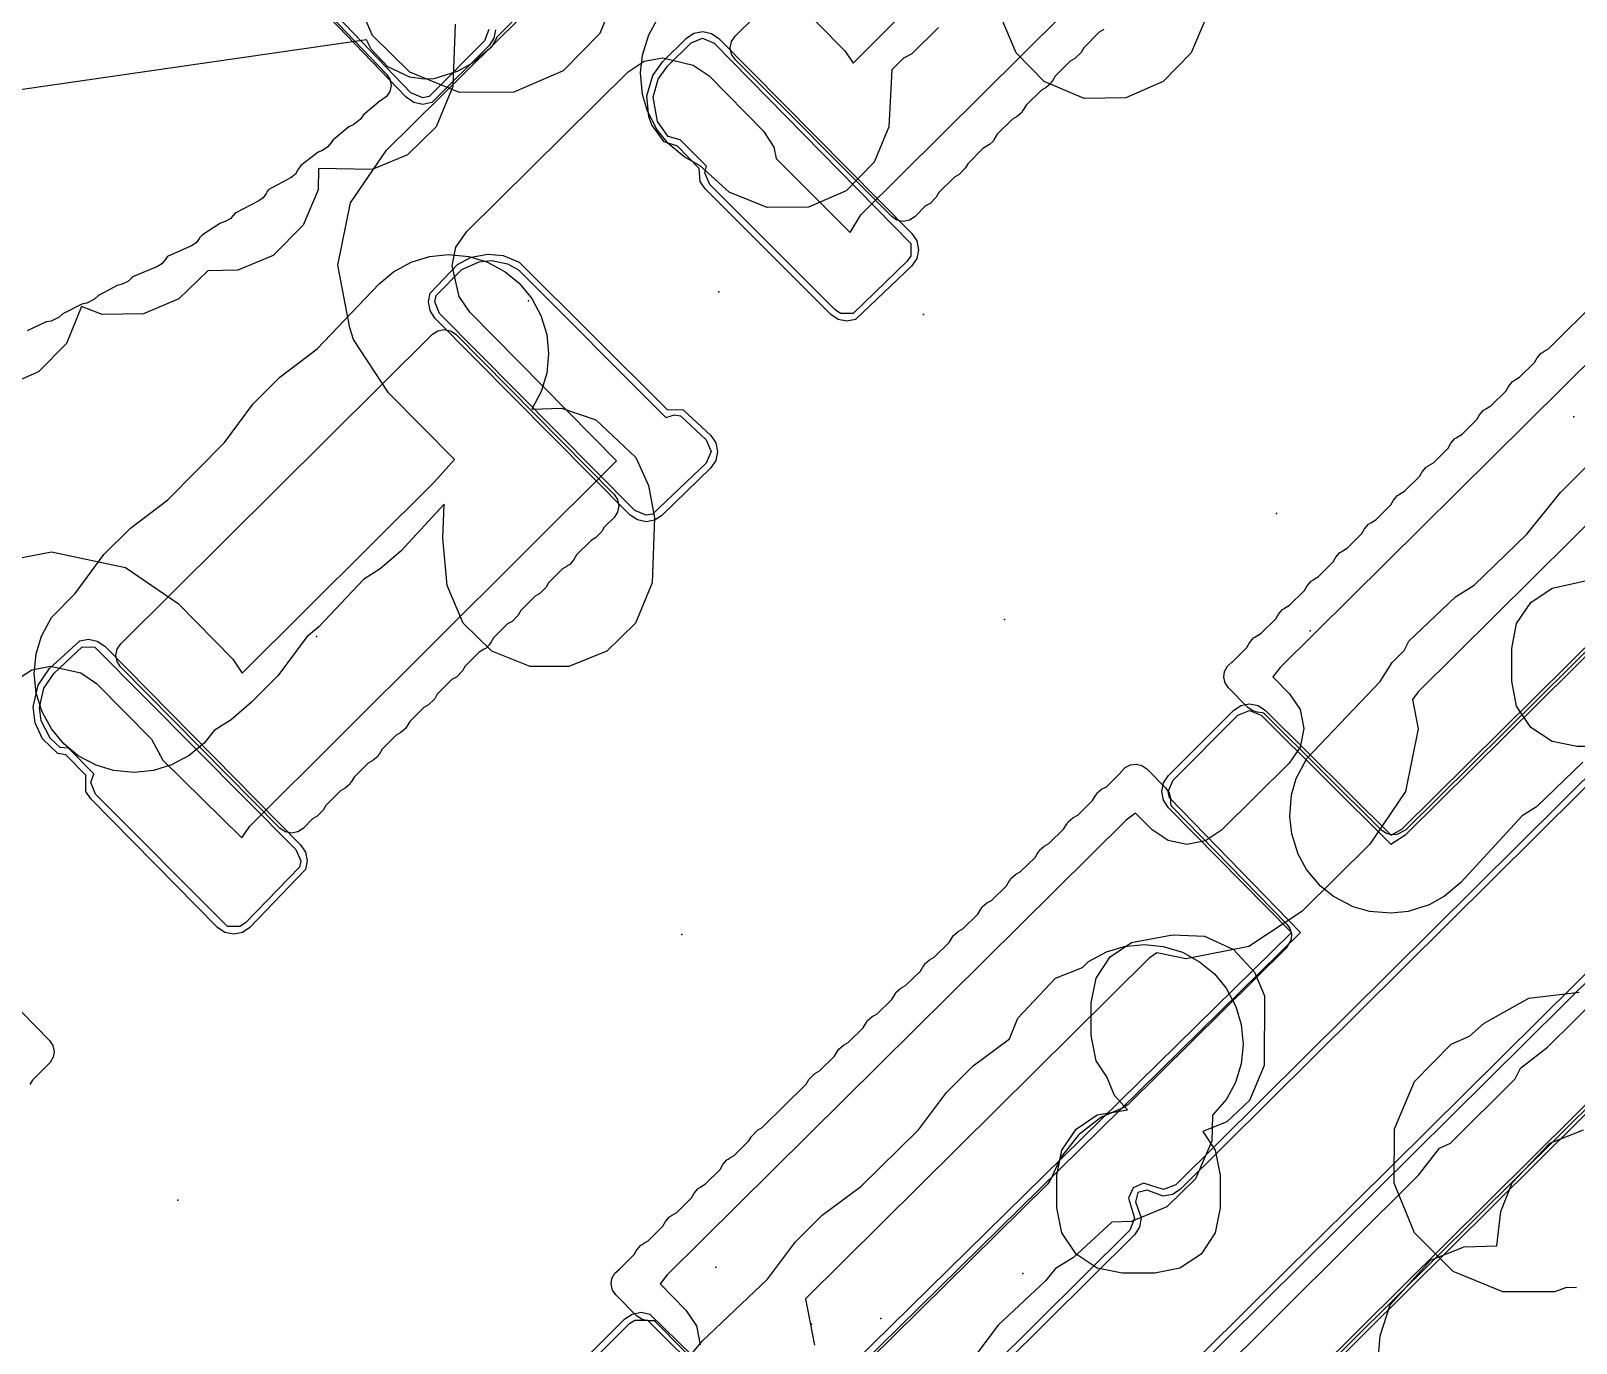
# Model space of a CAD drawing. Header units: metres. Extents: x -2677 to -840, y 169 to 1487.
# Drawn here: x -2001.4 to -1954.09, y 759.38 to 799.55 of the extents above; entities that cross this region are included whole.
import ezdxf

# ---------------------------------------------------------------- set-up
doc = ezdxf.new("R2010")
doc.units = ezdxf.units.M
for name, color, linetype in [('AI_GREENING_EXCLUSIONS', 1, 'Continuous'), ('AI_GREENING_LAWN', 82, 'Continuous'), ('AI_GREENING_REJECTED', 6, 'Continuous')]:
    doc.layers.add(name, color=color, linetype=linetype)

msp = doc.modelspace()

# ---------------------------------------------------------------- linework, layer by layer
at = {"layer": 'AI_GREENING_EXCLUSIONS'}
for points in [[(-1986.583, 736.994), (-1958.92, 764.527), (-1958.267, 765.348), (-1957.939, 765.508), (-1955.953, 767.476), (-1955.79, 767.801), (-1954.969, 768.443), (-1932.642, 790.489), (-1932.005, 791.277), (-1931.689, 791.43), (-1930.009, 793.089), (-1929.704, 793.393), (-1929.544, 793.718), (-1928.704, 794.378), (-1904.109, 818.668), (-1903.725, 819.402), (-1903.21, 819.988), (-1902.894, 820.144), (-1903.135, 820.395), (-1903.42, 821.122), (-1903.525, 821.992), (-1924.615, 866.055)], [(-1986.583, 736.994), (-1958.92, 764.527), (-1958.267, 765.348), (-1957.939, 765.508), (-1955.953, 767.476), (-1955.79, 767.801), (-1954.969, 768.443), (-1932.642, 790.489), (-1932.005, 791.277), (-1931.689, 791.43), (-1930.009, 793.089), (-1929.704, 793.393), (-1929.544, 793.718), (-1928.704, 794.378), (-1904.109, 818.668), (-1903.725, 819.402), (-1903.21, 819.988), (-1902.894, 820.144), (-1903.135, 820.395), (-1903.42, 821.122), (-1903.525, 821.992), (-1924.615, 866.055)], [(-2014.215, 710.828), (-1900.759, 823.26), (-1899.144, 824.583), (-1898.226, 825.057), (-1897.102, 825.39), (-1895.781, 825.487), (-1894.746, 825.354), (-1893.632, 824.986), (-1892.5, 824.321), (-1891.288, 823.221), (-1806.667, 738.016)], [(-2014.074, 710.686), (-1900.618, 823.118), (-1899.052, 824.405), (-1898.134, 824.879), (-1897.047, 825.197), (-1895.807, 825.289), (-1894.772, 825.155), (-1893.697, 824.797), (-1892.634, 824.173), (-1891.43, 823.08), (-1806.802, 737.869)], [(-1815.545, 742.034), (-1891.678, 818.728), (-1891.982, 818.772), (-1892.173, 818.705), (-1912.333, 807.69), (-1912.909, 807.261), (-2000.602, 720.236)], [(-1815.02, 741.22), (-1891.769, 818.547), (-1892.091, 818.522), (-1912.234, 807.516), (-1912.77, 807.116), (-2000.446, 720.111)], [(-2001.859, 779.678), (-2001.37, 779.999), (-2000.795, 780.109), (-1999.869, 779.901), (-1999.385, 779.572), (-1997.709, 777.87), (-1997.358, 777.224), (-1994.938, 774.851), (-1994.699, 775.208), (-1983.465, 786.389), (-1987.959, 790.939), (-1988.282, 791.428), (-1988.502, 792.357), (-1988.385, 792.931), (-1988.056, 793.415), (-1983.11, 798.301), (-1982.622, 798.623), (-1982.047, 798.734), (-1981.121, 798.502), (-1980.636, 798.174), (-1978.97, 796.487), (-1978.648, 795.998), (-1978.581, 795.649), (-1976.318, 793.387), (-1975.984, 793.919), (-1964.864, 804.965)], [(-1987.176, 799.591), (-1987.227, 799.331), (-1987.371, 799.108), (-1989.128, 797.362), (-1989.402, 797.306), (-1989.676, 797.362), (-1989.907, 797.521), (-1996.938, 804.844)], [(-1987.376, 799.592), (-1987.515, 799.247), (-1989.206, 797.546), (-1989.402, 797.506), (-1989.762, 797.659), (-1996.808, 804.997)], [(-1978.146, 800.634), (-1976.48, 798.947), (-1976.226, 798.562), (-1969.999, 804.78)], [(-1985.07, 801.436), (-1987.123, 799.377), (-1987.293, 799.056), (-1987.894, 798.558), (-1988.35, 798.312), (-1989.059, 798.086), (-1989.358, 798.072), (-1989.801, 798.135), (-1990.474, 798.451), (-1990.985, 798.992), (-1991.124, 799.285), (-2039.417, 792.316)], [(-1985.07, 801.436), (-1987.123, 799.377), (-1987.293, 799.056), (-1987.894, 798.558), (-1988.35, 798.312), (-1989.059, 798.086), (-1989.358, 798.072), (-1989.801, 798.135), (-1990.474, 798.451), (-1990.985, 798.992), (-1991.124, 799.285), (-2039.417, 792.316)], [(-2002.684, 783.243), (-2000.768, 783.608), (-1998.505, 783.124), (-1996.891, 782.028), (-1995.215, 780.325), (-1994.931, 779.893), (-1989.04, 785.745), (-1988.425, 786.43), (-1990.448, 788.479), (-1991.523, 790.107), (-1991.633, 790.463), (-1992.002, 792.379), (-1991.61, 794.29), (-1990.516, 795.905), (-1985.57, 800.791)], [(-1983.753, 800.022), (-1983.982, 799.474), (-1985.106, 798.33), (-1986.614, 797.682), (-1988.275, 797.667), (-1989.797, 798.287), (-1990.941, 799.41), (-1991.588, 800.918)], [(-1988.412, 799.764), (-1988.479, 797.852), (-1988.994, 796.62), (-1989.871, 795.765), (-1990.955, 795.312), (-1992.59, 795.344), (-1992.606, 794.686), (-1993.06, 793.603), (-1993.982, 792.681), (-1995.065, 792.227), (-1995.983, 792.211), (-1996.867, 791.347), (-1997.95, 790.893), (-1999.219, 790.877), (-1999.845, 791.121), (-2000.308, 789.989), (-2001.163, 789.112), (-2002.313, 788.614)], [(-1973.614, 799.658), (-1974.425, 798.847), (-1974.678, 798.721), (-1975.037, 798.362), (-1975.128, 796.622), (-1975.581, 795.538), (-1976.436, 794.661), (-1977.587, 794.163), (-1978.856, 794.146), (-1980.021, 794.616), (-1980.912, 795.428), (-1981.402, 795.698), (-1981.884, 796.102), (-1982.221, 796.521), (-1982.525, 797.1), (-1982.674, 797.604), (-1982.736, 798.27), (-1982.678, 798.807), (-1982.481, 799.433), (-1982.221, 799.906)], [(-1965.42, 799.964), (-1965.873, 798.88), (-1966.729, 798.003), (-1967.879, 797.505), (-1969.148, 797.488), (-1970.38, 798.003), (-1971.235, 798.88), (-1971.688, 799.964)], [(-1932.202, 798.112), (-1966.348, 764.23), (-1966.725, 764.086), (-1967.336, 764.278), (-1967.649, 764.136), (-1967.793, 763.824), (-1967.606, 763.212), (-1967.753, 762.836), (-1990.482, 740.283)], [(-1932.061, 797.97), (-1966.207, 764.088), (-1966.45, 763.931), (-1966.735, 763.886), (-1967.224, 764.064), (-1967.506, 763.991), (-1967.581, 763.71), (-1967.406, 763.22), (-1967.454, 762.935), (-1967.613, 762.694), (-1990.341, 740.141)], [(-1949.069, 794.018), (-1963.152, 780.066), (-1963.372, 779.779), (-1962.86, 779.263), (-1962.538, 778.775), (-1962.426, 778.2), (-1962.543, 777.626), (-1962.87, 777.141), (-1964.948, 775.084), (-1965.436, 774.761), (-1966.01, 774.649), (-1966.584, 774.766), (-1967.069, 775.093), (-1967.58, 775.609), (-1967.866, 775.396), (-1981.915, 761.478), (-1982.132, 761.193), (-1981.343, 760.395), (-1981.02, 759.907), (-1980.909, 759.334)], [(-1985.21, 758.126), (-1983.213, 760.122), (-1982.985, 760.274), (-1982.717, 760.327), (-1982.448, 760.273), (-1978.557, 756.472), (-1962.807, 771.956), (-1966.574, 775.774), (-1966.723, 776.001), (-1966.775, 776.268), (-1966.722, 776.535), (-1966.57, 776.761), (-1964.583, 778.748), (-1964.356, 778.899), (-1964.089, 778.952), (-1963.822, 778.9), (-1963.595, 778.749), (-1959.748, 774.928), (-1959.425, 775.118), (-1944.162, 790.226)], [(-1978.492, 756.255), (-1962.524, 771.954), (-1966.538, 776.077), (-1966.575, 776.267), (-1966.429, 776.619), (-1964.442, 778.606), (-1964.089, 778.752), (-1963.736, 778.607), (-1959.759, 774.657), (-1959.305, 774.956), (-1944.004, 790.101)], [(-1948.366, 789.787), (-1958.928, 779.324), (-1959.101, 779.083), (-1958.926, 778.184), (-1959.316, 776.272), (-1960.407, 774.655), (-1962.484, 772.597), (-1964.111, 771.521), (-1966.027, 771.149), (-1966.924, 771.332), (-1967.159, 771.169), (-1977.685, 760.738), (-1977.409, 759.319)], [(-1953.882, 777.165), (-1955.307, 775.804), (-1955.743, 775.521), (-1957.619, 773.483), (-1958.115, 773.062), (-1958.593, 772.798), (-1959.227, 772.597), (-1959.75, 772.54), (-1960.414, 772.597), (-1960.915, 772.742), (-1961.513, 773.054), (-1961.917, 773.376), (-1962.345, 773.885), (-1962.599, 774.347), (-1962.798, 774.969), (-1962.859, 775.507), (-1962.801, 776.172), (-1962.656, 776.671), (-1962.336, 777.283), (-1960.084, 779.641), (-1960.084, 779.641), (-1959.719, 780.216), (-1959.351, 780.584), (-1959.21, 780.873), (-1957.778, 782.228), (-1957.214, 782.582), (-1955.599, 784.148), (-1954.568, 785.422), (-1953.758, 786.232)], [(-1981.221, 758.986), (-1980.842, 759.441), (-1978.849, 761.345), (-1977.984, 762.487), (-1977.173, 763.298), (-1975.987, 764.174), (-1974.227, 765.916), (-1973.362, 767.058), (-1972.552, 767.869), (-1971.44, 768.695), (-1971.186, 769.334), (-1970.026, 770.556), (-1969.201, 770.886), (-1969.014, 771.069), (-1968.469, 771.359), (-1967.93, 771.522), (-1967.309, 771.584), (-1966.728, 771.525), (-1966.144, 771.347), (-1965.616, 771.06), (-1965.161, 770.683), (-1964.805, 770.25), (-1964.505, 769.689), (-1964.34, 769.138), (-1964.282, 768.527), (-1964.344, 767.935), (-1964.522, 767.36), (-1964.797, 766.852), (-1965.225, 766.357), (-1965.242, 765.561), (-1965.74, 764.41), (-1966.617, 763.555), (-1967.701, 763.102), (-1968.299, 763.085), (-1969.478, 762.007), (-1970.031, 761.664), (-1970.332, 761.292), (-1971.784, 759.929), (-1972.655, 758.779)], [(-1954.081, 761.08), (-1954.381, 761.09), (-1954.748, 760.953), (-1956.331, 760.953), (-1957.854, 761.573), (-1959.041, 762.76), (-1959.661, 764.282), (-1959.645, 765.943), (-1959.041, 767.388), (-1957.917, 768.532), (-1957.357, 768.782), (-1956.901, 769.174), (-1955.542, 769.942), (-1953.993, 770.13)], [(-1960.167, 758.627), (-1960.092, 759.603), (-1959.781, 760.55), (-1958.543, 761.923), (-1957.513, 762.33), (-1956.52, 762.357), (-1956.391, 763.411), (-1956.052, 764.286), (-1954.892, 765.508), (-1953.862, 765.915)], [(-1985.068, 757.985), (-1983.072, 759.981), (-1982.909, 760.089), (-1982.525, 760.088), (-1978.841, 756.421)]]:
    msp.add_lwpolyline(points, dxfattribs=at)
for points in [[(-1976.149, 790.718), (-1976.417, 790.665), (-1976.685, 790.718), (-1976.912, 790.87), (-1980.757, 794.716), (-1980.909, 794.944), (-1980.935, 795.346), (-1981.605, 796.024), (-1982.009, 796.159), (-1982.387, 796.675), (-1982.484, 796.927), (-1982.545, 797.566), (-1982.361, 798.186), (-1982.052, 798.617), (-1981.326, 799.33), (-1981.099, 799.48), (-1980.831, 799.531), (-1980.564, 799.476), (-1980.338, 799.323), (-1974.426, 793.35), (-1974.275, 793.123), (-1974.223, 792.856), (-1974.277, 792.589), (-1974.428, 792.363), (-1976.149, 790.718)], [(-1980.616, 794.857), (-1980.762, 795.213), (-1980.718, 795.411), (-1981.522, 796.224), (-1981.888, 796.318), (-1982.217, 796.781), (-1982.349, 797.525), (-1982.195, 798.074), (-1981.911, 798.475), (-1981.186, 799.188), (-1980.832, 799.331), (-1980.48, 799.183), (-1974.46, 793.048), (-1974.461, 792.666), (-1974.57, 792.504), (-1976.225, 790.903), (-1976.608, 790.903), (-1976.77, 791.011), (-1980.616, 794.857)], [(-2001.234, 779.281), (-2001.296, 779.878), (-2001.237, 780.484), (-2001.074, 781.027), (-2000.772, 781.595), (-2000.038, 782.335), (-1999.162, 783.521), (-1998.352, 784.332), (-1997.209, 785.196), (-1995.467, 786.956), (-1994.591, 788.142), (-1993.781, 788.953), (-1992.638, 789.818), (-1990.735, 791.811), (-1990.292, 792.181), (-1989.754, 792.47), (-1989.196, 792.643), (-1988.608, 792.705), (-1987.993, 792.646), (-1987.44, 792.48), (-1986.881, 792.181), (-1986.45, 791.828), (-1986.062, 791.358), (-1985.783, 790.84), (-1985.606, 790.259), (-1985.547, 789.681), (-1985.606, 789.072), (-1985.775, 788.512), (-1986.06, 787.979), (-1985.149, 788.004), (-1984.099, 787.652), (-1982.875, 786.493), (-1982.49, 785.637), (-1982.308, 784.648), (-1982.373, 782.656), (-1982.888, 781.424), (-1983.765, 780.569), (-1984.93, 780.099), (-1986.117, 780.099), (-1987.283, 780.569), (-1988.16, 781.424), (-1988.658, 782.575), (-1988.791, 784.028), (-1988.748, 785.062), (-1990.073, 783.624), (-1990.7, 783.084), (-1991.216, 782.759), (-1992.579, 781.307), (-1992.952, 781.006), (-1993.834, 779.813), (-1994.644, 779.003), (-1995.271, 778.463), (-1995.787, 778.138), (-1996.095, 777.753), (-1996.551, 777.374), (-1997.091, 777.085), (-1997.647, 776.912), (-1998.238, 776.85), (-1998.866, 776.912), (-1999.4, 777.074), (-1999.949, 777.366), (-2000.395, 777.729), (-2000.772, 778.185), (-2001.058, 778.712), (-2001.234, 779.281)], [(-1987.922, 792.623), (-1987.404, 792.723), (-1986.935, 792.675), (-1986.451, 792.472), (-1981.923, 787.959), (-1981.429, 787.95), (-1980.577, 787.173), (-1980.425, 786.944), (-1980.372, 786.674), (-1980.428, 786.405), (-1980.583, 786.178), (-1982.067, 784.726), (-1982.295, 784.577), (-1982.562, 784.527), (-1982.828, 784.582), (-1983.054, 784.734), (-1989.027, 790.765), (-1989.177, 790.992), (-1989.229, 791.26), (-1989.175, 791.528), (-1988.336, 792.404), (-1987.922, 792.623)], [(-1987.287, 792.524), (-1986.808, 792.426), (-1986.465, 792.241), (-1981.963, 787.715), (-1981.697, 787.803), (-1981.506, 787.765), (-1980.719, 787.032), (-1980.572, 786.675), (-1980.723, 786.321), (-1982.37, 784.763), (-1982.56, 784.727), (-1982.912, 784.875), (-1988.885, 790.905), (-1989.029, 791.259), (-1988.991, 791.45), (-1988.209, 792.249), (-1987.678, 792.487), (-1987.287, 792.524)], [(-1953.062, 777.644), (-1954.062, 777.644), (-1954.827, 777.796), (-1955.476, 778.23), (-1955.91, 778.879), (-1956.062, 779.644), (-1956.062, 780.644), (-1955.91, 781.409), (-1955.476, 782.058), (-1954.827, 782.492), (-1953.759, 782.731), (-1952.773, 782.692), (-1951.891, 782.283), (-1951.244, 781.584), (-1950.903, 780.667), (-1950.942, 779.681), (-1951.214, 778.879), (-1951.648, 778.23), (-1952.297, 777.796), (-1953.062, 777.644)], [(-1992.99, 774.412), (-1992.938, 774.145), (-1992.992, 773.879), (-1994.692, 772.104), (-1994.92, 771.952), (-1995.19, 771.899), (-1995.459, 771.954), (-1995.686, 772.108), (-1999.562, 776.046), (-1999.712, 776.274), (-1999.715, 776.772), (-2000.325, 777.391), (-2000.576, 777.436), (-2001.044, 777.88), (-2001.27, 778.374), (-2001.33, 778.857), (-2001.18, 779.524), (-2000.83, 780.033), (-1999.901, 780.879), (-1999.633, 780.931), (-1999.365, 780.876), (-1999.138, 780.722), (-1993.14, 774.639), (-1992.99, 774.412)], [(-1994.833, 772.246), (-1994.997, 772.137), (-1995.381, 772.139), (-1999.419, 776.186), (-1999.563, 776.541), (-1999.471, 776.809), (-2000.243, 777.593), (-2000.498, 777.621), (-2000.812, 777.899), (-2001.08, 778.438), (-2001.13, 778.841), (-2001.003, 779.431), (-2000.689, 779.891), (-1999.826, 780.694), (-1999.442, 780.692), (-1993.282, 774.499), (-1993.138, 774.146), (-1993.177, 773.955), (-1994.833, 772.246)], [(-1967.703, 771.642), (-1966.449, 771.883), (-1965.463, 771.844), (-1964.581, 771.435), (-1963.934, 770.736), (-1963.632, 770.013), (-1963.639, 767.885), (-1964.087, 766.809), (-1964.786, 766.162), (-1965.52, 765.858), (-1965.138, 765.286), (-1964.985, 764.521), (-1964.985, 763.521), (-1965.138, 762.755), (-1965.571, 762.107), (-1966.22, 761.673), (-1966.985, 761.521), (-1967.985, 761.521), (-1968.751, 761.673), (-1969.4, 762.107), (-1969.833, 762.755), (-1969.985, 763.521), (-1969.985, 764.521), (-1969.833, 765.286), (-1969.4, 765.935), (-1968.751, 766.368), (-1967.822, 766.521), (-1968.218, 766.968), (-1968.455, 767.534), (-1968.786, 768.029), (-1968.938, 768.795), (-1968.938, 769.795), (-1968.786, 770.56), (-1968.352, 771.209), (-1967.703, 771.642)]]:
    msp.add_lwpolyline(points, close=True, dxfattribs=at)
at = {"layer": 'AI_GREENING_LAWN'}
for points in [[(-1968.548, 799.593), (-1968.688, 799.514), (-1969.166, 799.035), (-1969.245, 798.896), (-1969.435, 798.706), (-1969.575, 798.627), (-1970.037, 798.166), (-1970.131, 798.01), (-1970.137, 798.013), (-1970.173, 797.945), (-1970.317, 797.822), (-1970.461, 797.741), (-1970.924, 797.28), (-1971.018, 797.123), (-1971.024, 797.127), (-1971.059, 797.059), (-1971.204, 796.936), (-1971.348, 796.854), (-1971.811, 796.394), (-1971.905, 796.237), (-1971.907, 796.238), (-1971.931, 796.188), (-1972.047, 796.073), (-1972.097, 796.048), (-1972.096, 796.046), (-1972.252, 795.952), (-1972.713, 795.489), (-1972.792, 795.35), (-1972.982, 795.16), (-1973.122, 795.081), (-1973.6, 794.603), (-1973.679, 794.463), (-1973.869, 794.274), (-1974.008, 794.195), (-1974.337, 793.867), (-1974.5, 793.759), (-1974.691, 793.721), (-1974.882, 793.76), (-1975.044, 793.868), (-1979.841, 798.682), (-1979.95, 798.845), (-1979.987, 799.037), (-1979.948, 799.229), (-1979.838, 799.391), (-1969.783, 809.277)], [(-2000.297, 720.421), (-1912.758, 807.261)], [(-1996.858, 804.854), (-1990.507, 798.234), (-1990.404, 798.074), (-1990.368, 797.887), (-1990.404, 797.701), (-1990.507, 797.541), (-1990.663, 797.431), (-1990.71, 797.41), (-1991.218, 796.988), (-1991.31, 796.856), (-1991.516, 796.684), (-1991.663, 796.619), (-1992.154, 796.212), (-1992.261, 796.065), (-1992.268, 796.07), (-1992.312, 796.002), (-1992.474, 795.892), (-1992.608, 795.837), (-1993.129, 795.432), (-1993.206, 795.33), (-1993.211, 795.318), (-1993.301, 795.173), (-1993.434, 795.067), (-1994.115, 794.694), (-1994.145, 794.671), (-1994.166, 794.641), (-1994.199, 794.573), (-1994.292, 794.442), (-1994.421, 794.347), (-1995.121, 793.989), (-1995.151, 793.967), (-1995.196, 793.906), (-1995.202, 793.91), (-1995.28, 793.814), (-1995.449, 793.72), (-1995.597, 793.673), (-1996.149, 793.313), (-1996.234, 793.218), (-1996.24, 793.207), (-1996.341, 793.069), (-1996.483, 792.974), (-1997.193, 792.659), (-1997.224, 792.639), (-1997.248, 792.61), (-1997.286, 792.546), (-1997.389, 792.423), (-1997.526, 792.339), (-1998.254, 792.04), (-1998.285, 792.02), (-1998.335, 791.963), (-1998.341, 791.968), (-1998.426, 791.879), (-1998.602, 791.799), (-1998.754, 791.764), (-1999.333, 791.452), (-1999.447, 791.344), (-1999.69, 791.217), (-1999.842, 791.186), (-2000.421, 790.894), (-2000.533, 790.793), (-2000.781, 790.671), (-2000.934, 790.645), (-2001.511, 790.373)], [(-1944.11, 790.138), (-1959.302, 775.099), (-1959.544, 774.967), (-1959.588, 774.957), (-1959.754, 774.948), (-1959.914, 774.994), (-1960.05, 775.09), (-1963.634, 778.647), (-1963.665, 778.67), (-1963.702, 778.681), (-1963.853, 778.703), (-1964.007, 778.751), (-1964.137, 778.846), (-1964.729, 779.444), (-1964.831, 779.593), (-1964.873, 779.769), (-1964.85, 779.948), (-1964.765, 780.107), (-1964.629, 780.226), (-1964.62, 780.231), (-1964.167, 780.681), (-1964.086, 780.825), (-1963.962, 780.969), (-1963.894, 781.004), (-1963.894, 781.004), (-1963.897, 781.01), (-1963.74, 781.103), (-1963.287, 781.553), (-1963.205, 781.697), (-1963.082, 781.841), (-1963.013, 781.876), (-1963.017, 781.882), (-1962.86, 781.975), (-1962.407, 782.425), (-1962.325, 782.569), (-1962.201, 782.713), (-1962.133, 782.748), (-1962.137, 782.754), (-1961.979, 782.847), (-1961.527, 783.297), (-1961.445, 783.441), (-1961.321, 783.585), (-1961.253, 783.62), (-1961.256, 783.626), (-1961.099, 783.719), (-1960.647, 784.169), (-1960.565, 784.313), (-1960.441, 784.457), (-1960.373, 784.492), (-1960.376, 784.498), (-1960.219, 784.591), (-1959.767, 785.041), (-1959.685, 785.185), (-1959.561, 785.329), (-1959.493, 785.364), (-1959.496, 785.37), (-1959.339, 785.463), (-1958.886, 785.913), (-1958.805, 786.057), (-1958.681, 786.201), (-1958.613, 786.236), (-1958.616, 786.242), (-1958.459, 786.335), (-1958.006, 786.785), (-1957.924, 786.929), (-1957.801, 787.073), (-1957.732, 787.108), (-1957.736, 787.114), (-1957.579, 787.207), (-1957.126, 787.657), (-1957.044, 787.801), (-1956.92, 787.945), (-1956.852, 787.98), (-1956.856, 787.986), (-1956.698, 788.079), (-1956.246, 788.529), (-1956.164, 788.672), (-1956.04, 788.817), (-1955.972, 788.852), (-1955.975, 788.858), (-1955.818, 788.951), (-1955.366, 789.401), (-1955.284, 789.544), (-1955.16, 789.689), (-1955.092, 789.724), (-1955.095, 789.73), (-1954.938, 789.823), (-1951.861, 792.871)], [(-1978.822, 756.545), (-1982.278, 760.033), (-1982.318, 760.06), (-1982.364, 760.068), (-1982.49, 760.066), (-1982.686, 760.104), (-1982.853, 760.215), (-1983.49, 760.858), (-1983.591, 761.008), (-1983.633, 761.183), (-1983.61, 761.362), (-1983.525, 761.522), (-1983.389, 761.64), (-1983.381, 761.645), (-1982.931, 762.093), (-1982.849, 762.236), (-1982.725, 762.381), (-1982.657, 762.416), (-1982.657, 762.416), (-1982.66, 762.422), (-1982.503, 762.515), (-1982.053, 762.963), (-1981.971, 763.106), (-1981.847, 763.25), (-1981.779, 763.286), (-1981.782, 763.291), (-1981.625, 763.385), (-1981.175, 763.833), (-1981.093, 763.976), (-1980.969, 764.12), (-1980.901, 764.156), (-1980.904, 764.161), (-1980.747, 764.254), (-1980.297, 764.702), (-1980.215, 764.846), (-1980.091, 764.99), (-1980.023, 765.026), (-1980.026, 765.031), (-1979.869, 765.124), (-1979.418, 765.572), (-1979.339, 765.711), (-1979.149, 765.9), (-1979.008, 765.979), (-1977.663, 767.312), (-1977.583, 767.452), (-1977.392, 767.64), (-1977.252, 767.718), (-1976.8, 768.164), (-1976.706, 768.321), (-1976.7, 768.317), (-1976.664, 768.385), (-1976.519, 768.508), (-1976.374, 768.588), (-1975.922, 769.034), (-1975.828, 769.191), (-1975.822, 769.187), (-1975.786, 769.255), (-1975.641, 769.377), (-1975.496, 769.458), (-1975.044, 769.904), (-1974.95, 770.06), (-1974.944, 770.057), (-1974.908, 770.125), (-1974.763, 770.247), (-1974.618, 770.328), (-1974.166, 770.774), (-1974.071, 770.93), (-1974.066, 770.927), (-1974.03, 770.995), (-1973.885, 771.117), (-1973.74, 771.198), (-1973.288, 771.644), (-1973.193, 771.8), (-1973.188, 771.797), (-1973.152, 771.865), (-1973.007, 771.987), (-1972.862, 772.067), (-1972.41, 772.514), (-1972.315, 772.67), (-1972.31, 772.667), (-1972.274, 772.734), (-1972.128, 772.857), (-1971.984, 772.937), (-1971.532, 773.384), (-1971.437, 773.54), (-1971.432, 773.536), (-1971.396, 773.604), (-1971.25, 773.727), (-1971.106, 773.807), (-1970.654, 774.253), (-1970.559, 774.41), (-1970.554, 774.406), (-1970.518, 774.474), (-1970.372, 774.597), (-1970.228, 774.677), (-1969.776, 775.123), (-1969.681, 775.28), (-1969.676, 775.276), (-1969.64, 775.344), (-1969.494, 775.466), (-1969.35, 775.547), (-1968.898, 775.993), (-1968.803, 776.149), (-1968.798, 776.146), (-1968.762, 776.214), (-1968.616, 776.336), (-1968.472, 776.417), (-1968.02, 776.863), (-1968.015, 776.871), (-1967.895, 777.006), (-1967.735, 777.089), (-1967.556, 777.111), (-1967.381, 777.067), (-1967.232, 776.964), (-1966.656, 776.381), (-1966.553, 776.231), (-1966.511, 776.053), (-1966.504, 775.889), (-1966.494, 775.847), (-1966.47, 775.811), (-1962.948, 772.211), (-1962.853, 772.076), (-1962.808, 771.918), (-1962.817, 771.754), (-1962.825, 771.717), (-1962.962, 771.469), (-1967.804, 766.688), (-1967.956, 766.585), (-1968.599, 766.306), (-1968.651, 766.275), (-1969.291, 765.784), (-1969.335, 765.741), (-1969.852, 765.09), (-1969.884, 765.037), (-1970.17, 764.399), (-1970.275, 764.248), (-1978.081, 756.541)], [(-2005.082, 772.991), (-2000.832, 768.642), (-2000.731, 768.491), (-2000.69, 768.313), (-2000.716, 768.133), (-2000.805, 767.974), (-2000.863, 767.925), (-2000.862, 767.924), (-2001.352, 767.435), (-2001.431, 767.295)]]:
    msp.add_lwpolyline(points, dxfattribs=at)
msp.add_lwpolyline([(-1989.099, 790.269), (-1988.937, 790.376), (-1988.745, 790.414), (-1988.554, 790.375), (-1988.392, 790.265), (-1983.544, 785.366), (-1983.437, 785.204), (-1983.399, 785.014), (-1983.437, 784.823), (-1983.545, 784.662), (-1983.842, 784.363), (-1983.921, 784.224), (-1984.111, 784.034), (-1984.25, 783.955), (-1984.694, 783.511), (-1984.776, 783.367), (-1984.899, 783.222), (-1984.967, 783.187), (-1984.964, 783.181), (-1985.12, 783.087), (-1985.547, 782.659), (-1985.626, 782.52), (-1985.815, 782.33), (-1985.955, 782.251), (-1986.399, 781.807), (-1986.478, 781.667), (-1986.668, 781.477), (-1986.808, 781.399), (-1987.236, 780.972), (-1987.33, 780.815), (-1987.332, 780.817), (-1987.357, 780.767), (-1987.472, 780.651), (-1987.522, 780.627), (-1987.521, 780.625), (-1987.678, 780.531), (-1988.105, 780.102), (-1988.183, 779.963), (-1988.373, 779.773), (-1988.513, 779.694), (-1988.957, 779.25), (-1989.036, 779.11), (-1989.226, 778.921), (-1989.365, 778.842), (-1989.794, 778.415), (-1989.888, 778.259), (-1989.893, 778.262), (-1989.929, 778.194), (-1990.074, 778.071), (-1990.218, 777.99), (-1990.646, 777.563), (-1990.74, 777.406), (-1990.746, 777.41), (-1990.781, 777.342), (-1990.926, 777.219), (-1991.07, 777.138), (-1991.498, 776.711), (-1991.592, 776.554), (-1991.598, 776.558), (-1991.634, 776.49), (-1991.778, 776.367), (-1991.923, 776.285), (-1992.367, 775.841), (-1992.446, 775.701), (-1992.635, 775.512), (-1992.775, 775.433), (-1993.067, 775.141), (-1993.23, 775.033), (-1993.422, 774.995), (-1993.614, 775.034), (-1993.776, 775.144), (-1998.65, 780.085), (-1998.757, 780.248), (-1998.794, 780.439), (-1998.755, 780.63), (-1998.646, 780.791), (-1989.099, 790.269)], close=True, dxfattribs=at)
at = {"layer": 'AI_GREENING_REJECTED'}
for p in [(-1980.34, 791.57), (-1986.16, 791.29), (-1974.07, 790.87), (-1954.16, 787.74), (-1963.26, 784.78), (-1971.59, 781.54), (-1962.23, 781.19), (-1992.65, 781.01), (-1981.47, 771.89), (-1996.9, 763.76), (-1980.43, 761.71), (-1971.03, 761.51), (-1977.5, 759.96), (-1975.38, 760.14)]:
    msp.add_point(p, dxfattribs=at)

doc.saveas('drawing.dxf')
